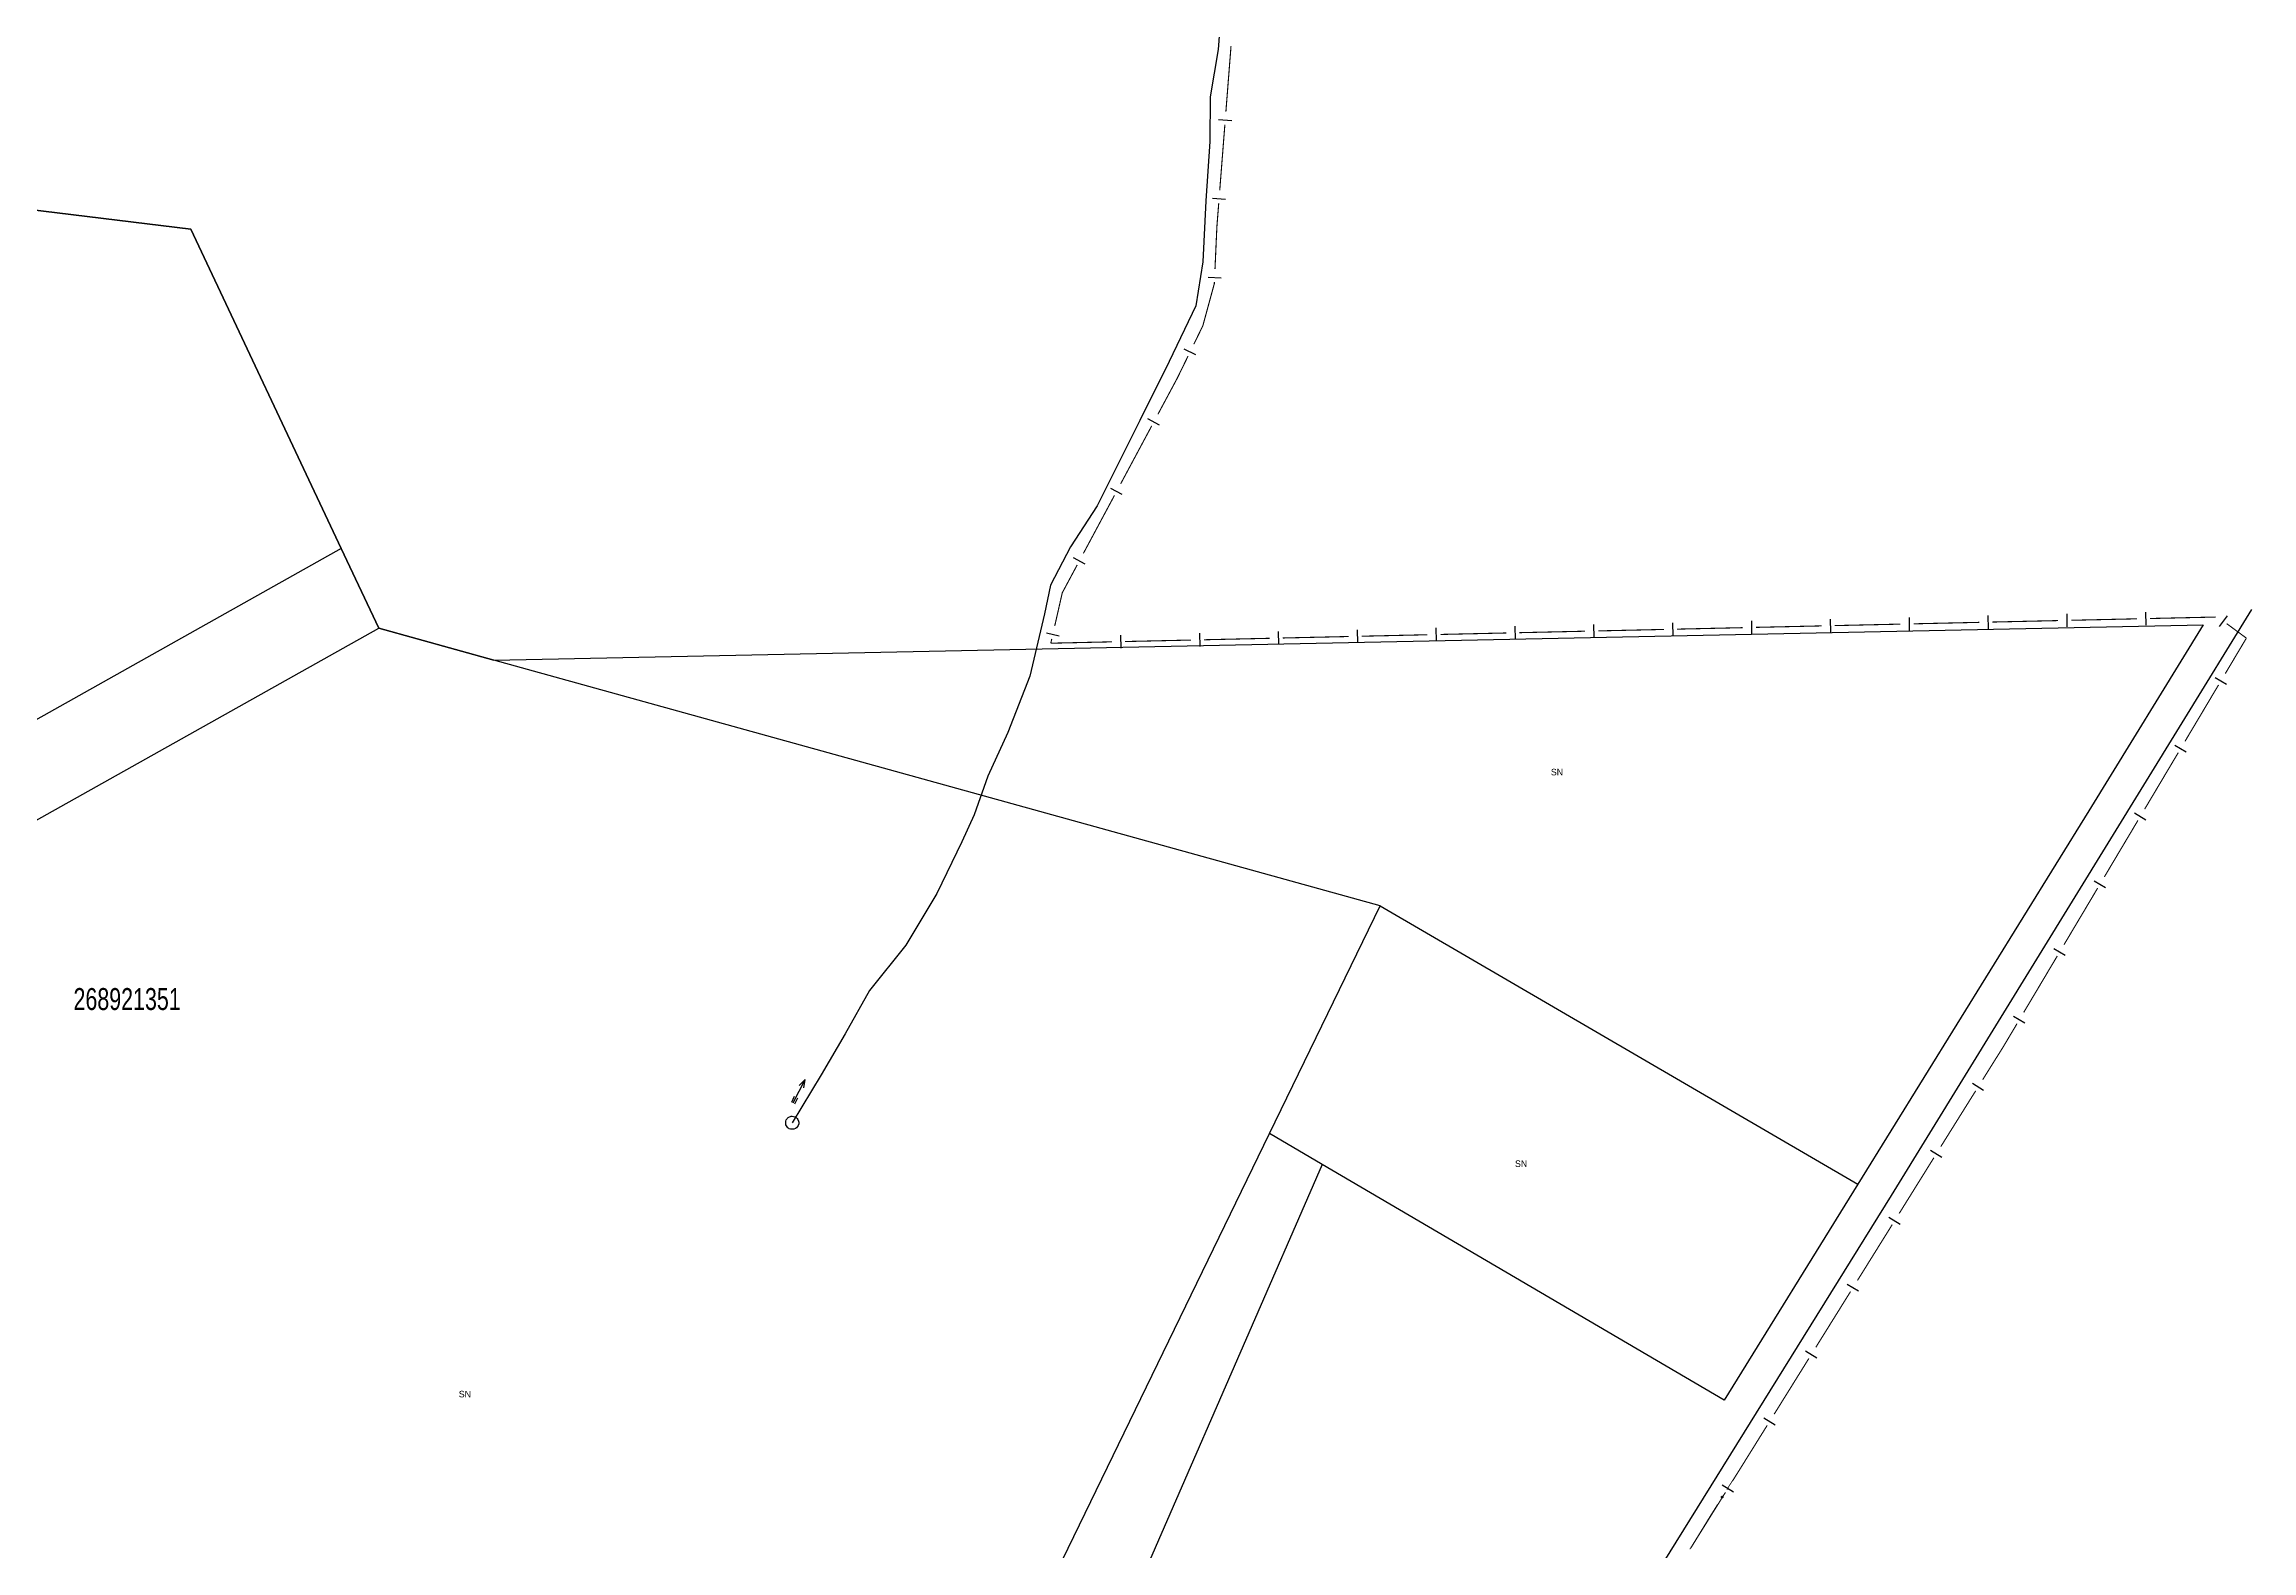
# Model space of a CAD drawing. Extents: x 209193 to 212081, y 4877574 to 4880493.
# Drawn here: x 210812 to 211316, y 4879169 to 4879513 of the extents above; entities that cross this region are included whole.
import ezdxf
from ezdxf.enums import TextEntityAlignment as Align

# ---------------------------------------------------------------- set-up
doc = ezdxf.new("R2010")
doc.units = 0
doc.header["$LTSCALE"] = 1.5
doc.header["$MEASUREMENT"] = 0
for name, color, linetype in [('CD_MALHA_LOTES', 7, 'CONTINUOUS'), ('CD_TXT_QUADRA', 255, 'CONTINUOUS'), ('HD-CURSO-PERENE', 170, 'CONTINUOUS'), ('HD-NASCENTES-FONTES', 170, 'CONTINUOUS'), ('HD-TXT-PERENE', 170, 'CONTINUOUS'), ('LM-LIM-SETORES-BAIRROS', 250, 'CONTINUOUS'), ('RU-QUADRA', 210, 'CONTINUOUS'), ('SV-EIXO-ROD-ESTR', 7, 'CONTINUOUS'), ('SV-EST-MUNIC-PAV', 20, 'CONTINUOUS'), ('Th_NmrPort', 1, 'CONTINUOUS')]:
    doc.layers.add(name, color=color, linetype=linetype)
doc.styles.add('ARIAL', font='ARIAL.SHX')

# ---------------------------------------------------------------- blocks, each defined once
blk = doc.blocks.new('COD035', base_point=(210438.094521, 4880067.60704))
at = {"layer": 'HD-CURSO-PERENE'}
for p, q in [((210438.094521, 4880068.01277), (210439.594521, 4880068.01277)), ((210438.094521, 4880067.61277), (210444.094521, 4880067.61277)), ((210438.094521, 4880067.21277), (210439.594521, 4880067.21277))]:
    blk.add_line(p, q, dxfattribs=at)
blk.add_lwpolyline([(210442.294521, 4880067.01277), (210444.094521, 4880067.61277), (210442.294521, 4880068.21277)], dxfattribs=at)
blk = doc.blocks.new('COD025', base_point=(210982.474611, 4879266.665465))
at = {"layer": 'HD-NASCENTES-FONTES'}
blk.add_lwpolyline([(210981.2904, 4879265.767805), (210981.145787, 4879266.001238), (210981.02797, 4879266.249355), (210980.992283, 4879266.431917), (210980.989636, 4879266.80274), (210981.013634, 4879267.053395), (210981.111199, 4879267.327232), (210981.235115, 4879267.536693), (210981.355808, 4879267.695168), (210981.575618, 4879267.88021), (210981.84331, 4879268.038042), (210982.106156, 4879268.140881), (210982.254505, 4879268.155449), (210982.467046, 4879268.160747), (210982.79814, 4879268.139864), (210983.121213, 4879268.038408), (210983.349934, 4879267.908453), (210983.605786, 4879267.685342), (210983.778553, 4879267.402585), (210983.927681, 4879267.051943), (210983.976771, 4879266.798127), (210983.972368, 4879266.63792), (210983.969451, 4879266.462743), (210983.857153, 4879266.09446), (210983.682213, 4879265.802892), (210983.439959, 4879265.532921), (210983.221842, 4879265.381561), (210982.853283, 4879265.231977), (210982.608584, 4879265.19185), (210982.454839, 4879265.190507), (210982.04947, 4879265.244397), (210981.812473, 4879265.329521), (210981.613898, 4879265.451079), (210981.488506, 4879265.556074)], close=True, dxfattribs=at)

msp = doc.modelspace()

# ---------------------------------------------------------------- linework, layer by layer
at = {"layer": 'CD_MALHA_LOTES', "linetype": 'Continuous', "flags": 128}
for points in [[(210845.242207, 4879470.73865), (210757.322859, 4879481.463984)], [(210879.530022, 4879397.819225), (210845.242207, 4879470.73865)], [(210879.530022, 4879397.819225), (210791.81646, 4879348.569604), (210611.944976, 4879256.315756)], [(210888.086937, 4879379.621353), (210879.530022, 4879397.819225)], [(210801.102063, 4879330.846707), (210888.086937, 4879379.621353)], [(210914.404494, 4879372.323561), (210888.086937, 4879379.621353)], [(210914.404494, 4879372.323561), (211304.511401, 4879380.384427)], [(211304.511401, 4879380.384427), (211278.466504, 4879337.883733), (211225.729166, 4879252.639102)], [(211116.711471, 4879316.224347), (210914.404494, 4879372.323561)], [(211091.439257, 4879264.204776), (211116.711471, 4879316.224347)], [(211116.711471, 4879316.224347), (211225.729166, 4879252.639102)], [(211026.330183, 4879130.186198), (211091.439257, 4879264.204776)], [(211103.476021, 4879257.140033), (211091.439257, 4879264.204776)], [(211103.476021, 4879257.140033), (211049.364737, 4879132.980972)], [(211195.17205, 4879203.320846), (211103.476021, 4879257.140033)], [(211225.729166, 4879252.639102), (211195.17205, 4879203.320846)]]:
    msp.add_lwpolyline(points, dxfattribs=at)
at = {"layer": 'HD-CURSO-PERENE', "linetype": 'Continuous'}
msp.add_polyline3d([(211080.519538, 4879522.859363, 3.794592), (211079.688009, 4879511.728571, 3.794592), (211077.88184, 4879500.922712, 3.794592), (211077.778364, 4879490.73996, 3.794592), (211076.864894, 4879477.138381, 3.794592), (211076.225811, 4879463.262131, 3.794592), (211074.59683, 4879453.20492, 3.794592), (211068.533057, 4879440.529323, 3.794592), (211061.791676, 4879427.055408, 3.794592), (211056.332838, 4879416.026731, 3.794592), (211052.08185, 4879407.568116, 3.794592), (211046.027345, 4879398.211908, 4.120838), (211041.450269, 4879389.429003, 4.145934), (211040.056171, 4879382.865775, 4.145934), (211036.714602, 4879368.641448, 4.321605), (211031.675914, 4879355.79064, 4.497277), (211027.095423, 4879345.784801, 4.497277), (211024.019256, 4879337.026113, 4.497277), (211021.200267, 4879330.78804, 4.497277), (211015.514282, 4879319.035697, 4.497277), (211008.40236, 4879307.234142, 4.572564), (211000.143907, 4879296.905665, 4.773332), (210994.538191, 4879287.025121, 4.773332), (210989.108827, 4879277.593732, 4.773332), (210982.474611, 4879266.665465, 5.250154)], dxfattribs=at)
at = {"layer": 'LM-LIM-SETORES-BAIRROS', "const_width": 0.25}
for points in [[(211081.465192, 4879497.524742), (211082.634804, 4879512.479072)], [(211080.061656, 4879479.579545), (211081.231269, 4879494.533875)], [(211079.409617, 4879471.242757), (211079.827734, 4879476.588679)], [(211078.976896, 4879461.614724), (211079.380983, 4879470.605648)], [(211079.380983, 4879470.605648), (211079.409617, 4879471.242757)], [(211076.201803, 4879448.642249), (211078.655987, 4879457.640923)], [(211078.655987, 4879457.640923), (211078.826378, 4879458.265691)], [(211078.826378, 4879458.265691), (211078.842201, 4879458.617749)], [(211074.153196, 4879444.442604), (211075.90689, 4879448.037678)], [(211075.90689, 4879448.037678), (211076.201803, 4879448.642249)], [(211070.369414, 4879436.685852), (211072.837925, 4879441.746299)], [(211065.944899, 4879428.426758), (211070.194892, 4879436.360077)], [(211070.194892, 4879436.360077), (211070.369414, 4879436.685852)], [(211057.444914, 4879412.560118), (211064.528235, 4879425.782318)], [(211048.944929, 4879396.693478), (211056.02825, 4879409.915678)], [(211044.123664, 4879387.693784), (211047.528265, 4879394.049039)], [(211042.489017, 4879380.519499), (211043.948107, 4879386.923286)], [(211043.948107, 4879386.923286), (211044.123664, 4879387.693784)], [(211042.393026, 4879380.098206), (211042.489017, 4879380.519499)], [(211163.44438, 4879378.914297), (211148.448163, 4879378.577409)], [(211181.43984, 4879379.318563), (211166.443623, 4879378.981675)], [(211199.435299, 4879379.722828), (211184.439083, 4879379.38594)], [(211217.430759, 4879380.127094), (211202.434543, 4879379.790206)], [(211235.426219, 4879380.53136), (211220.430002, 4879380.194472)], [(211253.421678, 4879380.935626), (211238.425462, 4879380.598738)], [(211271.417138, 4879381.339891), (211256.420922, 4879381.003003)], [(211289.412598, 4879381.744157), (211274.416381, 4879381.407269)], [(211307.408057, 4879382.148423), (211292.411841, 4879381.811535)], [(211314.398697, 4879377.333011), (211309.908928, 4879380.638904)], [(211041.499089, 4879376.174816), (211041.726562, 4879377.173171)], [(211042.474901, 4879376.196733), (211041.499089, 4879376.174816)], [(211055.471622, 4879376.488703), (211042.474901, 4879376.196733)], [(211073.467081, 4879376.892968), (211058.470865, 4879376.55608)], [(211091.462541, 4879377.297234), (211076.466325, 4879376.960346)], [(211109.458001, 4879377.7015), (211094.461784, 4879377.364612)], [(211127.45346, 4879378.105766), (211112.457244, 4879377.768877)], [(211145.44892, 4879378.510031), (211130.452704, 4879378.173143)], [(211309.581093, 4879369.232973), (211314.181734, 4879376.968223)], [(211314.181734, 4879376.968223), (211314.398697, 4879377.333011)], [(211300.37981, 4879353.762472), (211308.047546, 4879366.654556)], [(211291.178527, 4879338.291971), (211298.846263, 4879351.184055)], [(211281.977244, 4879322.82147), (211289.64498, 4879335.713554)], [(211272.775962, 4879307.35097), (211280.443697, 4879320.243053)], [(211263.574679, 4879291.880469), (211271.242414, 4879304.772553)], [(211258.901388, 4879284.02307), (211262.041132, 4879289.302052)], [(211254.20157, 4879276.514825), (211258.446214, 4879283.295901)], [(211258.446214, 4879283.295901), (211258.901388, 4879284.02307)], [(211246.944991, 4879264.921996), (211252.609829, 4879273.971921)], [(211244.659711, 4879261.25204), (211246.774087, 4879264.647539)], [(211246.774087, 4879264.647539), (211246.944991, 4879264.921996)], [(211235.145022, 4879245.972292), (211243.07393, 4879258.705415)], [(211225.630333, 4879230.692545), (211233.55924, 4879243.425668)], [(211216.115643, 4879215.412797), (211224.044551, 4879228.14592)], [(211206.600954, 4879200.13305), (211214.529862, 4879212.866172)], [(211197.086264, 4879184.853302), (211205.015172, 4879197.586425)], [(211187.746243, 4879169.854056), (211195.500483, 4879182.306677)], [(211187.57344, 4879169.572401), (211187.746243, 4879169.854056)]]:
    msp.add_lwpolyline(points, dxfattribs=at)
at = {"layer": 'LM-LIM-SETORES-BAIRROS'}
for points in [[(211082.804676, 4879495.41387), (211079.81381, 4879495.647792)], [(211081.401141, 4879477.468673), (211078.410275, 4879477.702595)], [(211080.385587, 4879459.549393), (211077.388612, 4879459.684088)], [(211074.624501, 4879441.987432), (211071.928196, 4879443.302703)], [(211066.322676, 4879425.955466), (211063.678236, 4879427.37213)], [(211057.822691, 4879410.088826), (211055.178251, 4879411.50549)], [(211049.322706, 4879394.222186), (211046.678266, 4879395.638851)], [(211111.423808, 4879379.24604), (211111.491185, 4879376.246797)], [(211129.419267, 4879379.650306), (211129.486645, 4879376.651062)], [(211147.414727, 4879380.054571), (211147.482105, 4879377.055328)], [(211165.410187, 4879380.458837), (211165.477564, 4879377.459594)], [(211183.405646, 4879380.863103), (211183.473024, 4879377.86386)], [(211201.401106, 4879381.267369), (211201.468484, 4879378.268125)], [(211219.396566, 4879381.671634), (211219.463943, 4879378.672391)], [(211237.392025, 4879382.0759), (211237.459403, 4879379.076657)], [(211255.387485, 4879382.480166), (211255.454863, 4879379.480922)], [(211273.382945, 4879382.884431), (211273.450322, 4879379.885188)], [(211291.378404, 4879383.288697), (211291.445782, 4879380.289454)], [(211309.993058, 4879382.439715), (211308.214283, 4879380.023942)], [(211043.411234, 4879377.814951), (211040.4862, 4879378.481414)], [(211057.437428, 4879378.033243), (211057.504806, 4879375.033999)], [(211075.432888, 4879378.437508), (211075.500266, 4879375.438265)], [(211093.428348, 4879378.841774), (211093.495725, 4879375.842531)], [(211309.847937, 4879366.747254), (211307.26952, 4879368.280802)], [(211300.646654, 4879351.276754), (211298.068237, 4879352.810301)], [(211291.445371, 4879335.806253), (211288.866954, 4879337.3398)], [(211282.244088, 4879320.335752), (211279.665671, 4879321.869299)], [(211273.042805, 4879304.865251), (211270.464388, 4879306.398799)], [(211263.841522, 4879289.394751), (211261.263106, 4879290.928298)], [(211254.411861, 4879274.023685), (211251.868958, 4879275.615426)], [(211244.875836, 4879258.761399), (211242.329211, 4879260.347181)], [(211235.361147, 4879243.481652), (211232.814522, 4879245.067433)], [(211225.846457, 4879228.201904), (211223.299833, 4879229.787686)], [(211216.331768, 4879212.922157), (211213.785143, 4879214.507938)], [(211206.817078, 4879197.642409), (211204.270454, 4879199.228191)], [(211197.302389, 4879182.362661), (211194.755764, 4879183.948443)]]:
    msp.add_lwpolyline(points, dxfattribs=at)
at = {"layer": 'RU-QUADRA', "linetype": 'Continuous', "flags": 128}
msp.add_lwpolyline([(210757.322859, 4879481.463984), (210845.242207, 4879470.73865), (210879.530022, 4879397.819225), (210888.086937, 4879379.621353), (210914.404494, 4879372.323561), (211304.511401, 4879380.384427), (211278.466504, 4879337.883733), (211225.729166, 4879252.639102), (211195.17205, 4879203.320846), (211103.476021, 4879257.140033), (211049.364737, 4879132.980972), (211068.836149, 4879124.925201), (211048.516664, 4879069.013196), (211035.619754, 4879071.490393), (210998.527516, 4879077.848868), (210966.864052, 4879083.276724), (210934.851441, 4879088.764433), (210845.270512, 4879104.631904), (210768.360973, 4879117.628563)], dxfattribs=at)
at = {"layer": 'SV-EIXO-ROD-ESTR', "const_width": 0.18}
for points in [[(211202.202734, 4879193.069899), (211195.806129, 4879182.916898)], [(211192.607826, 4879177.840397), (211192.204804, 4879177.200701)], [(211193.673927, 4879179.532564), (211192.607826, 4879177.840397)], [(211192.204804, 4879177.200701), (211187.363763, 4879169.325765)]]:
    msp.add_lwpolyline(points, dxfattribs=at)
at = {"layer": 'SV-EIXO-ROD-ESTR'}
msp.add_lwpolyline([(211194.909754, 4879181.287618), (211194.921255, 4879181.240081), (211194.921418, 4879181.196874), (211194.911182, 4879181.160797), (211194.893824, 4879181.131276), (211194.872665, 4879181.103075), (211194.845058, 4879181.079348), (211194.808585, 4879181.059802), (211194.76098, 4879181.047931), (211194.716707, 4879181.050672), (211194.680801, 4879181.058815), (211194.648976, 4879181.075143), (211194.621924, 4879181.096157), (211194.598227, 4879181.125648), (211194.578779, 4879181.162804), (211194.568001, 4879181.210961), (211194.568131, 4879181.253322), (211194.578948, 4879181.287957), (211194.595565, 4879181.319848), (211194.617513, 4879181.34838), (211194.644746, 4879181.371514), (211194.682191, 4879181.391028), (211194.729864, 4879181.401036), (211194.772114, 4879181.401388), (211194.806892, 4879181.391061), (211194.837921, 4879181.373994), (211194.866464, 4879181.353115), (211194.89147, 4879181.326357), (211194.909754, 4879181.287618)], close=True, dxfattribs=at)
for points in [[(211194.644746, 4879181.371514), (211194.568001, 4879181.210961)], [(211194.617513, 4879181.34838), (211194.568131, 4879181.253322)], [(211194.629354, 4879181.355936), (211194.571072, 4879181.237831)], [(211194.662546, 4879181.375343), (211194.577133, 4879181.193694)], [(211194.682191, 4879181.391028), (211194.578779, 4879181.162804)], [(211194.705275, 4879181.391968), (211194.589693, 4879181.147075)], [(211194.729864, 4879181.401036), (211194.598227, 4879181.125648)], [(211194.748985, 4879181.39991), (211194.611709, 4879181.115464)], [(211194.772114, 4879181.401388), (211194.621924, 4879181.096157)], [(211194.787003, 4879181.393698), (211194.636634, 4879181.088471)], [(211194.806892, 4879181.391061), (211194.648976, 4879181.075143)], [(211194.820656, 4879181.380559), (211194.663615, 4879181.06986)], [(211194.837921, 4879181.373994), (211194.680801, 4879181.058815)], [(211194.851101, 4879181.359766), (211194.702914, 4879181.058002)], [(211194.866464, 4879181.353115), (211194.716707, 4879181.050672)], [(211194.876326, 4879181.33581), (211194.74166, 4879181.052945)], [(211194.89147, 4879181.326357), (211194.76098, 4879181.047931)], [(211194.898642, 4879181.307235), (211194.785069, 4879181.057851)], [(211194.909754, 4879181.287618), (211194.808585, 4879181.059802)], [(211194.914967, 4879181.26147), (211194.830407, 4879181.076057)], [(211194.921255, 4879181.240081), (211194.845058, 4879181.079348)], [(211194.921454, 4879181.215451), (211194.862746, 4879181.099227)], [(211194.921418, 4879181.196874), (211194.872665, 4879181.103075)]]:
    msp.add_lwpolyline(points, dxfattribs=at)
at = {"layer": 'SV-EST-MUNIC-PAV', "linetype": 'Continuous'}
msp.add_polyline3d([(211115.251105, 4879059.241212, 9.410461), (211161.430102, 4879134.150817, 9.717222), (211233.421427, 4879250.109126, 9.644329), (211299.747757, 4879358.032129, 9.887897), (211315.6452, 4879383.850672, 11.044845)], dxfattribs=at)

# ---------------------------------------------------------------- block references
at = {"layer": 'HD-NASCENTES-FONTES'}
msp.add_blockref('COD025', (210982.474611, 4879266.665465, 5.250154), dxfattribs=at)
at = {"layer": 'HD-TXT-PERENE', "rotation": 63}
msp.add_blockref('COD035', (210982.71439, 4879271.207885), dxfattribs=at)

# ---------------------------------------------------------------- texts
at = {"layer": 'CD_TXT_QUADRA', "style": 'ARIAL', "width": 0.7}
msp.add_text('268921351', height=5, dxfattribs=at).set_placement((210818.428682, 4879292.433371))
at = {"layer": 'Th_NmrPort', "color": 1}
for p in [(211155.643564, 4879346.74575), (211147.458031, 4879257.34672), (210906.368028, 4879204.72779)]:
    msp.add_text('SN', height=1.5, dxfattribs=at).set_placement(p, align=Align.MIDDLE_LEFT)

doc.saveas('drawing.dxf')
